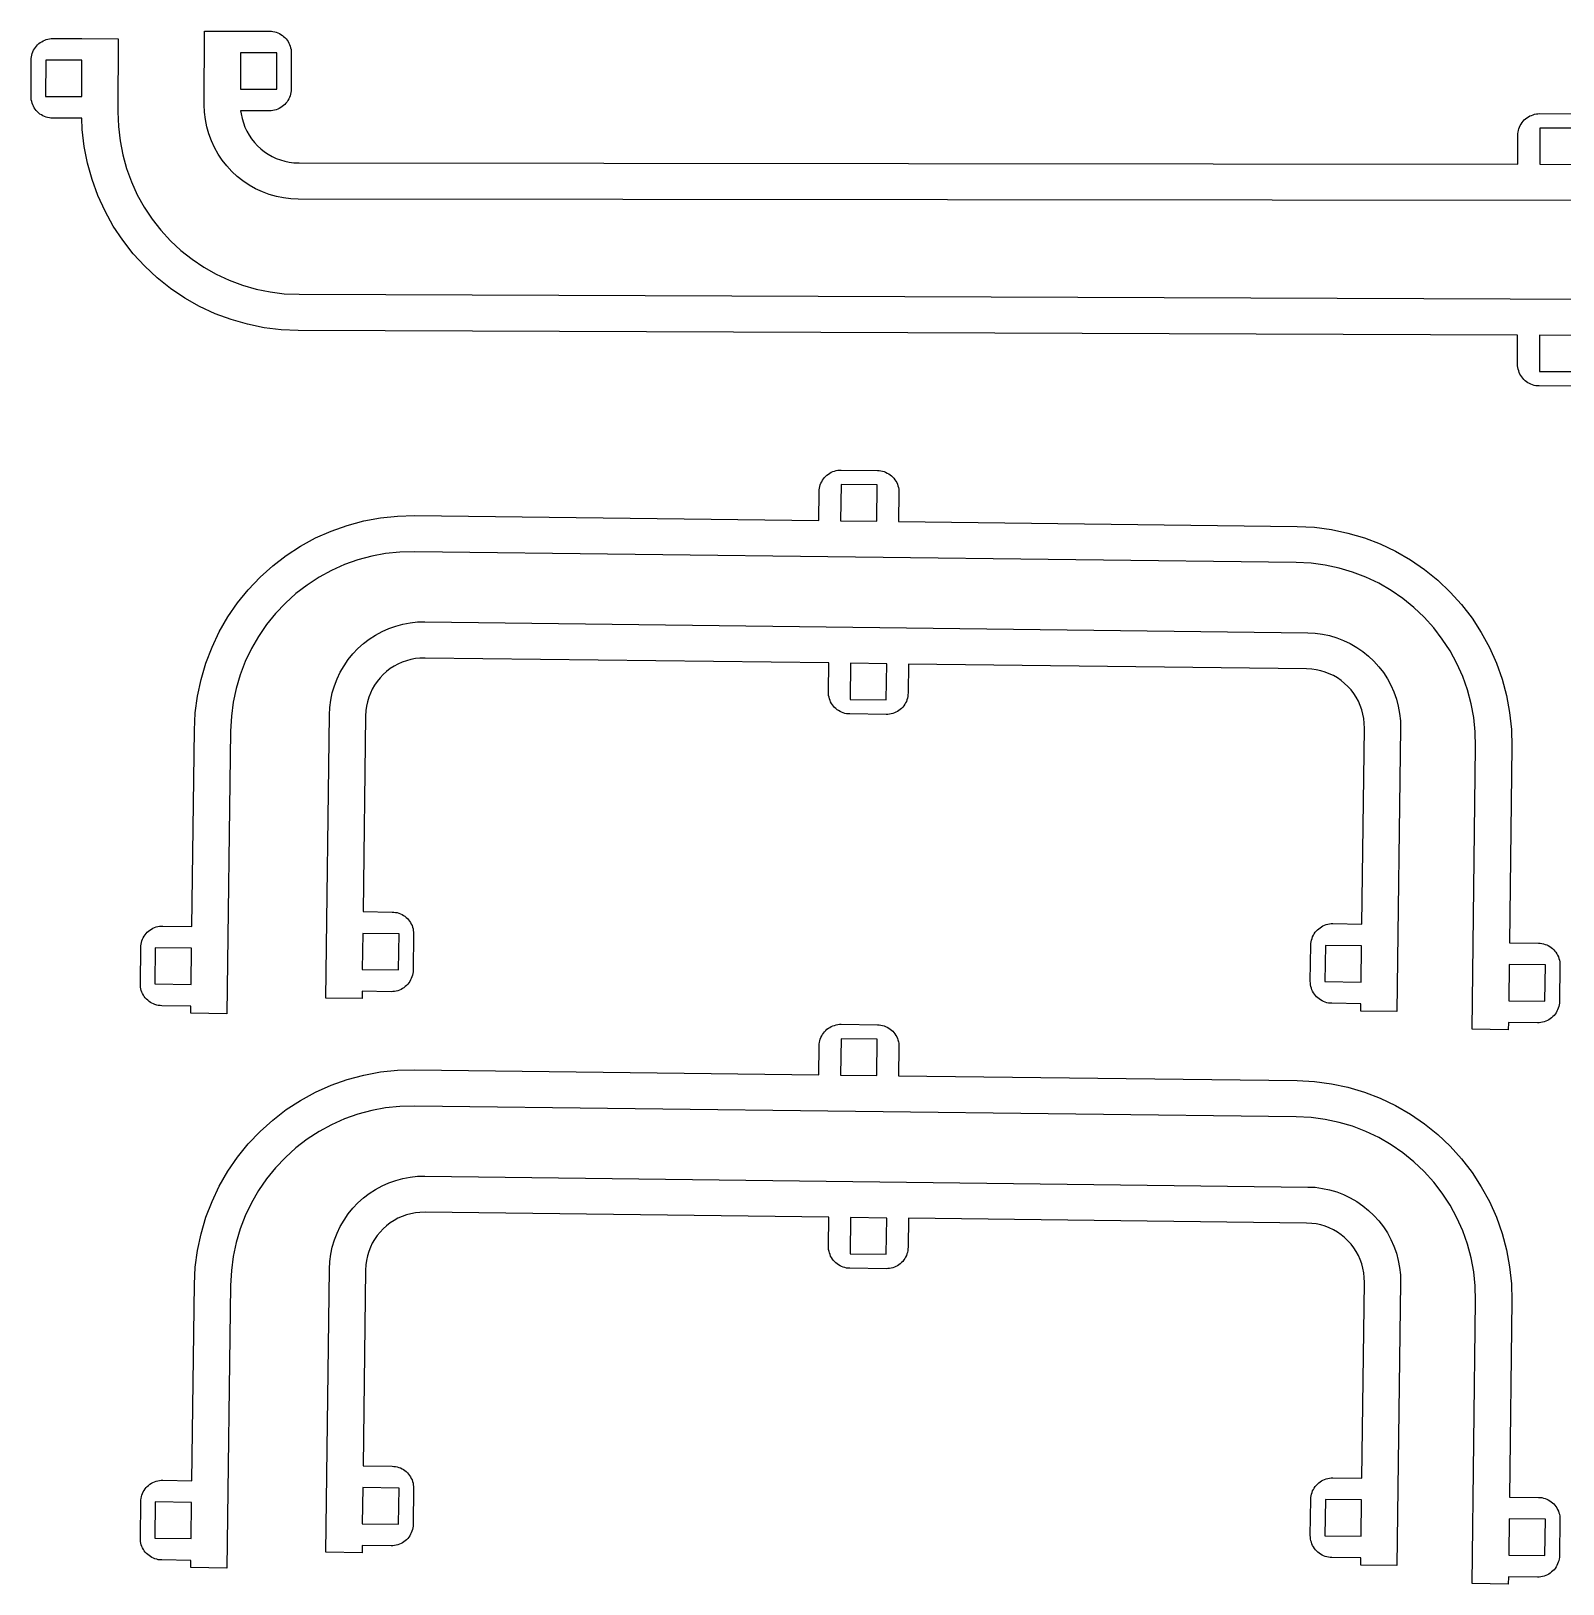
# Model space of a CAD drawing. Header units: millimetres. Extents: x -47 to 163, y -90 to 194.
# Drawn here: x -45 to 60.7, y -23.3 to 83.9 of the extents above; entities that cross this region are included whole.
import ezdxf

# ---------------------------------------------------------------- set-up
doc = ezdxf.new("R2010")
doc.units = ezdxf.units.MM
doc.header["$MEASUREMENT"] = 0
doc.layers.add('Layer 1', color=7, linetype='CONTINUOUS')

msp = doc.modelspace()

# ---------------------------------------------------------------- linework, layer by layer
at = {"layer": 'Layer 1', "color": 1}
for p, q in [((-33.05, 78.82), (-33.04, 83.91)), ((-33.04, 83.91), (-30.54, 83.9)), ((-30.54, 83.9), (-28.54, 83.9)), ((-28.54, 83.9), (-28.42, 83.9)), ((-28.42, 83.9), (-28.31, 83.88)), ((-28.31, 83.88), (-28.19, 83.86)), ((-28.19, 83.86), (-28.08, 83.83)), ((-28.08, 83.83), (-27.97, 83.79)), ((-27.97, 83.79), (-27.86, 83.74)), ((-27.86, 83.74), (-27.76, 83.68)), ((-27.76, 83.68), (-27.66, 83.61)), ((-27.66, 83.61), (-27.57, 83.54)), ((-44.88, 82.47), (-44.83, 82.58)), ((-44.83, 82.58), (-44.77, 82.68)), ((-44.77, 82.68), (-44.7, 82.78)), ((-44.7, 82.78), (-44.63, 82.87)), ((-44.63, 82.87), (-44.55, 82.96)), ((-44.55, 82.96), (-44.46, 83.04)), ((-44.46, 83.04), (-44.37, 83.11)), ((-44.37, 83.11), (-44.27, 83.17)), ((-44.27, 83.17), (-44.17, 83.23)), ((-44.17, 83.23), (-44.06, 83.28)), ((-44.06, 83.28), (-43.95, 83.32)), ((-43.95, 83.32), (-43.84, 83.35)), ((-43.84, 83.35), (-43.72, 83.38)), ((-43.72, 83.38), (-43.61, 83.39)), ((-43.61, 83.39), (-43.49, 83.39)), ((-43.49, 83.39), (-41.49, 83.39)), ((-41.49, 83.39), (-38.99, 83.38)), ((-38.99, 83.38), (-39.01, 78.34)), ((-27.57, 83.54), (-27.48, 83.46)), ((-27.48, 83.46), (-27.4, 83.37)), ((-27.4, 83.37), (-27.33, 83.28)), ((-27.33, 83.28), (-27.26, 83.18)), ((-27.26, 83.18), (-27.21, 83.08)), ((-27.21, 83.08), (-27.16, 82.97)), ((-27.16, 82.97), (-27.12, 82.86)), ((-27.12, 82.86), (-27.09, 82.75)), ((-27.09, 82.75), (-27.06, 82.63)), ((-27.06, 82.63), (-27.05, 82.52)), ((-45, 79.4), (-44.99, 81.9)), ((-44.99, 82.02), (-44.97, 82.13)), ((-44.99, 81.9), (-44.99, 82.02)), ((-44.97, 82.13), (-44.95, 82.25)), ((-44.95, 82.25), (-44.92, 82.36)), ((-44.92, 82.36), (-44.88, 82.47)), ((-43.99, 81.89), (-44, 79.39)), ((-41.49, 81.89), (-43.99, 81.89)), ((-41.5, 79.39), (-41.49, 81.89)), ((-30.54, 82.4), (-30.55, 79.9)), ((-28.04, 82.4), (-30.54, 82.4)), ((-28.05, 79.9), (-28.04, 82.4)), ((-27.05, 82.52), (-27.04, 82.4)), ((-27.04, 82.4), (-27.05, 79.9)), ((-45, 79.28), (-45, 79.4)), ((-44, 79.39), (-41.5, 79.39)), ((-30.55, 79.9), (-28.05, 79.9)), ((-27.16, 79.33), (-27.21, 79.22)), ((-27.12, 79.44), (-27.16, 79.33)), ((-27.09, 79.55), (-27.12, 79.44)), ((-27.07, 79.66), (-27.09, 79.55)), ((-27.05, 79.78), (-27.07, 79.66)), ((-27.05, 79.9), (-27.05, 79.78)), ((-44.99, 79.16), (-45, 79.28)), ((-44.96, 79.05), (-44.99, 79.16)), ((-44.93, 78.93), (-44.96, 79.05)), ((-44.89, 78.82), (-44.93, 78.93)), ((-44.84, 78.72), (-44.89, 78.82)), ((-44.79, 78.61), (-44.84, 78.72)), ((-44.72, 78.52), (-44.79, 78.61)), ((-44.65, 78.42), (-44.72, 78.52)), ((-44.57, 78.34), (-44.65, 78.42)), ((-44.48, 78.26), (-44.57, 78.34)), ((-44.39, 78.18), (-44.48, 78.26)), ((-39.01, 78.34), (-38.97, 77.31)), ((-33.03, 78.31), (-33.05, 78.82)), ((-32.97, 77.8), (-33.03, 78.31)), ((-28.55, 78.4), (-30.55, 78.4)), ((-30.55, 78.4), (-30.5, 78.19)), ((-28.43, 78.41), (-28.55, 78.4)), ((-28.31, 78.42), (-28.43, 78.41)), ((-28.2, 78.44), (-28.31, 78.42)), ((-28.09, 78.47), (-28.2, 78.44)), ((-27.98, 78.51), (-28.09, 78.47)), ((-27.87, 78.56), (-27.98, 78.51)), ((-27.77, 78.62), (-27.87, 78.56)), ((-27.67, 78.69), (-27.77, 78.62)), ((-27.57, 78.76), (-27.67, 78.69)), ((-27.49, 78.84), (-27.57, 78.76)), ((-27.41, 78.93), (-27.49, 78.84)), ((-27.33, 79.02), (-27.41, 78.93)), ((-27.27, 79.12), (-27.33, 79.02)), ((-27.21, 79.22), (-27.27, 79.12)), ((-44.29, 78.12), (-44.39, 78.18)), ((-44.19, 78.06), (-44.29, 78.12)), ((-44.08, 78.01), (-44.19, 78.06)), ((-43.97, 77.97), (-44.08, 78.01)), ((-43.86, 77.94), (-43.97, 77.97)), ((-43.74, 77.91), (-43.86, 77.94)), ((-43.63, 77.9), (-43.74, 77.91)), ((-43.51, 77.89), (-43.63, 77.9)), ((-41.51, 77.89), (-43.51, 77.89)), ((-41.47, 77.12), (-41.51, 77.89)), ((-38.97, 77.31), (-38.86, 76.33)), ((-32.87, 77.3), (-32.97, 77.8)), ((-32.73, 76.81), (-32.87, 77.3)), ((-30.5, 78.19), (-30.44, 77.88)), ((-30.44, 77.88), (-30.35, 77.58)), ((-30.35, 77.58), (-30.25, 77.28)), ((-30.25, 77.28), (-30.11, 77)), ((57.66, 77.06), (57.69, 77.17)), ((57.69, 77.17), (57.73, 77.28)), ((57.73, 77.28), (57.78, 77.39)), ((57.78, 77.39), (57.84, 77.49)), ((57.84, 77.49), (57.91, 77.59)), ((57.91, 77.59), (57.98, 77.68)), ((57.98, 77.68), (58.06, 77.77)), ((58.06, 77.77), (58.15, 77.85)), ((58.15, 77.85), (58.24, 77.92)), ((58.24, 77.92), (58.34, 77.99)), ((58.34, 77.99), (58.44, 78.05)), ((58.44, 78.05), (58.55, 78.09)), ((58.55, 78.09), (58.66, 78.13)), ((58.66, 78.13), (58.77, 78.17)), ((58.77, 78.17), (58.89, 78.19)), ((58.89, 78.19), (59, 78.2)), ((59, 78.2), (59.12, 78.21)), ((59.12, 78.21), (61.62, 78.2)), ((61.62, 77.2), (59.12, 77.21)), ((59.12, 77.21), (59.12, 74.71)), ((-41.33, 75.95), (-41.47, 77.12)), ((-38.86, 76.33), (-38.67, 75.37)), ((-32.56, 76.33), (-32.73, 76.81)), ((-32.34, 75.87), (-32.56, 76.33)), ((-30.11, 77), (-29.96, 76.73)), ((-29.96, 76.73), (-29.79, 76.46)), ((-29.79, 76.46), (-29.59, 76.22)), ((-29.59, 76.22), (-29.38, 75.99)), ((57.62, 76.83), (57.64, 76.94)), ((57.62, 76.71), (57.62, 76.83)), ((57.62, 74.71), (57.62, 76.71)), ((57.64, 76.94), (57.66, 77.06)), ((-41.11, 74.79), (-41.33, 75.95)), ((-38.67, 75.37), (-38.41, 74.42)), ((-32.09, 75.42), (-32.34, 75.87)), ((-31.81, 75), (-32.09, 75.42)), ((-29.38, 75.99), (-29.15, 75.77)), ((-29.15, 75.77), (-28.9, 75.58)), ((-28.9, 75.58), (-28.64, 75.4)), ((-28.64, 75.4), (-28.37, 75.25)), ((-28.37, 75.25), (-28.08, 75.12)), ((-28.08, 75.12), (-27.79, 75.01)), ((-40.79, 73.66), (-41.11, 74.79)), ((-38.41, 74.42), (-38.07, 73.5)), ((-31.5, 74.6), (-31.81, 75)), ((-31.15, 74.22), (-31.5, 74.6)), ((-30.78, 73.87), (-31.15, 74.22)), ((-27.79, 75.01), (-27.49, 74.92)), ((-27.49, 74.92), (-27.18, 74.86)), ((-27.18, 74.86), (-26.87, 74.82)), ((-26.87, 74.82), (-26.5, 74.81)), ((-26.5, 74.81), (57.62, 74.71)), ((59.12, 74.71), (61.62, 74.7)), ((-40.39, 72.55), (-40.79, 73.66)), ((-38.07, 73.5), (-37.67, 72.61)), ((-30.38, 73.56), (-30.78, 73.87)), ((-29.95, 73.27), (-30.38, 73.56)), ((-29.51, 73.02), (-29.95, 73.27)), ((-29.04, 72.81), (-29.51, 73.02)), ((-39.9, 71.48), (-40.39, 72.55)), ((-37.67, 72.61), (-37.19, 71.75)), ((-28.56, 72.63), (-29.04, 72.81)), ((-28.07, 72.49), (-28.56, 72.63)), ((-27.57, 72.39), (-28.07, 72.49)), ((-27.07, 72.33), (-27.57, 72.39)), ((-26.56, 72.31), (-27.07, 72.33)), ((63.66, 72.2), (-26.56, 72.31)), ((-39.33, 70.45), (-39.9, 71.48)), ((-37.19, 71.75), (-36.65, 70.93)), ((-36.65, 70.93), (-36.04, 70.16)), ((-38.68, 69.47), (-39.33, 70.45)), ((-36.04, 70.16), (-35.38, 69.43)), ((-37.95, 68.54), (-38.68, 69.47)), ((-35.38, 69.43), (-34.66, 68.77)), ((-34.66, 68.77), (-33.89, 68.16)), ((-37.15, 67.67), (-37.95, 68.54)), ((-36.29, 66.87), (-37.15, 67.67)), ((-33.89, 68.16), (-33.08, 67.61)), ((-33.08, 67.61), (-32.23, 67.12)), ((-35.37, 66.14), (-36.29, 66.87)), ((-32.23, 67.12), (-31.34, 66.71)), ((-31.34, 66.71), (-30.42, 66.37)), ((-34.39, 65.48), (-35.37, 66.14)), ((-33.37, 64.9), (-34.39, 65.48)), ((-30.42, 66.37), (-29.47, 66.1)), ((-29.47, 66.1), (-28.51, 65.9)), ((-28.51, 65.9), (-27.54, 65.78)), ((-27.54, 65.78), (-26.51, 65.74)), ((-26.51, 65.74), (63.66, 65.4)), ((-32.3, 64.4), (-33.37, 64.9)), ((-31.2, 63.99), (-32.3, 64.4)), ((-30.07, 63.67), (-31.2, 63.99)), ((-28.91, 63.43), (-30.07, 63.67)), ((-27.74, 63.29), (-28.91, 63.43)), ((-26.57, 63.24), (-27.74, 63.29)), ((57.6, 62.92), (-26.57, 63.24)), ((57.6, 60.92), (57.6, 62.92)), ((59.1, 62.91), (59.1, 60.41)), ((61.6, 62.9), (59.1, 62.91)), ((57.6, 60.8), (57.6, 60.92)), ((57.61, 60.68), (57.6, 60.8)), ((57.64, 60.57), (57.61, 60.68)), ((57.67, 60.45), (57.64, 60.57)), ((57.71, 60.34), (57.67, 60.45)), ((57.76, 60.23), (57.71, 60.34)), ((57.82, 60.13), (57.76, 60.23)), ((57.88, 60.03), (57.82, 60.13)), ((57.95, 59.94), (57.88, 60.03)), ((59.1, 60.41), (61.6, 60.4)), ((58.03, 59.85), (57.95, 59.94)), ((58.12, 59.77), (58.03, 59.85)), ((58.21, 59.7), (58.12, 59.77)), ((58.31, 59.63), (58.21, 59.7)), ((58.41, 59.58), (58.31, 59.63)), ((58.52, 59.53), (58.41, 59.58)), ((58.63, 59.48), (58.52, 59.53)), ((58.74, 59.45), (58.63, 59.48)), ((58.86, 59.43), (58.74, 59.45)), ((58.97, 59.41), (58.86, 59.43)), ((59.09, 59.41), (58.97, 59.41)), ((61.59, 59.4), (59.09, 59.41)), ((10.68, 53.59), (10.79, 53.6)), ((10.79, 53.6), (10.91, 53.61)), ((10.91, 53.61), (13.41, 53.58)), ((9.44, 52.47), (9.47, 52.59)), ((9.47, 52.59), (9.51, 52.7)), ((9.51, 52.7), (9.57, 52.8)), ((9.57, 52.8), (9.62, 52.91)), ((9.62, 52.91), (9.69, 53)), ((9.69, 53), (9.76, 53.09)), ((9.76, 53.09), (9.85, 53.18)), ((9.85, 53.18), (9.93, 53.26)), ((9.93, 53.26), (10.03, 53.33)), ((10.03, 53.33), (10.13, 53.39)), ((10.13, 53.39), (10.23, 53.45)), ((10.23, 53.45), (10.34, 53.5)), ((10.34, 53.5), (10.45, 53.54)), ((10.45, 53.54), (10.56, 53.57)), ((10.56, 53.57), (10.68, 53.59)), ((10.9, 52.61), (10.87, 50.11)), ((13.4, 52.58), (10.9, 52.61)), ((13.37, 50.08), (13.4, 52.58)), ((13.41, 53.58), (13.53, 53.57)), ((13.53, 53.57), (13.65, 53.55)), ((13.65, 53.55), (13.76, 53.53)), ((13.76, 53.53), (13.87, 53.5)), ((13.87, 53.5), (13.98, 53.45)), ((13.98, 53.45), (14.09, 53.4)), ((14.09, 53.4), (14.19, 53.35)), ((14.19, 53.35), (14.29, 53.28)), ((14.29, 53.28), (14.38, 53.2)), ((14.38, 53.2), (14.47, 53.12)), ((14.47, 53.12), (14.55, 53.04)), ((14.55, 53.04), (14.62, 52.94)), ((14.62, 52.94), (14.68, 52.84)), ((14.68, 52.84), (14.74, 52.74)), ((14.74, 52.74), (14.79, 52.63)), ((14.79, 52.63), (14.83, 52.52)), ((14.83, 52.52), (14.86, 52.41)), ((9.37, 50.12), (9.39, 52.12)), ((9.39, 52.12), (9.4, 52.24)), ((9.4, 52.24), (9.42, 52.36)), ((9.42, 52.36), (9.44, 52.47)), ((14.86, 52.41), (14.88, 52.29)), ((14.89, 52.06), (14.87, 50.06)), ((14.88, 52.29), (14.89, 52.18)), ((14.89, 52.18), (14.89, 52.06)), ((-20.89, 50.31), (-19.71, 50.43)), ((-19.71, 50.43), (-18.54, 50.46)), ((-18.54, 50.46), (9.37, 50.12)), ((-25.37, 48.92), (-24.29, 49.4)), ((-24.29, 49.4), (-23.18, 49.79)), ((-23.18, 49.79), (-22.04, 50.1)), ((-22.04, 50.1), (-20.89, 50.31)), ((10.87, 50.11), (13.37, 50.08)), ((14.87, 50.06), (42.39, 49.72)), ((42.39, 49.72), (43.57, 49.66)), ((43.57, 49.66), (44.74, 49.51)), ((44.74, 49.51), (45.89, 49.26)), ((-27.39, 47.71), (-26.4, 48.36)), ((-26.4, 48.36), (-25.37, 48.92)), ((45.89, 49.26), (47.02, 48.93)), ((47.02, 48.93), (48.12, 48.51)), ((48.12, 48.51), (49.18, 48)), ((-28.32, 47), (-27.39, 47.71)), ((-22.44, 47.4), (-23.36, 47.08)), ((-21.49, 47.66), (-22.44, 47.4)), ((-20.53, 47.84), (-21.49, 47.66)), ((-19.55, 47.94), (-20.53, 47.84)), ((-18.52, 47.97), (-19.55, 47.94)), ((42.31, 47.22), (-18.52, 47.97)), ((43.34, 47.17), (42.31, 47.22)), ((44.31, 47.04), (43.34, 47.17)), ((49.18, 48), (50.2, 47.41)), ((50.2, 47.41), (51.17, 46.74)), ((-30.01, 45.35), (-29.2, 46.21)), ((-29.2, 46.21), (-28.32, 47)), ((-25.12, 46.21), (-25.95, 45.67)), ((-24.26, 46.68), (-25.12, 46.21)), ((-23.36, 47.08), (-24.26, 46.68)), ((45.27, 46.84), (44.31, 47.04)), ((46.21, 46.56), (45.27, 46.84)), ((47.13, 46.21), (46.21, 46.56)), ((48.02, 45.79), (47.13, 46.21)), ((51.17, 46.74), (52.09, 46)), ((-30.75, 44.44), (-30.01, 45.35)), ((-26.72, 45.08), (-27.45, 44.42)), ((-25.95, 45.67), (-26.72, 45.08)), ((48.87, 45.3), (48.02, 45.79)), ((49.68, 44.74), (48.87, 45.3)), ((52.09, 46), (52.94, 45.19)), ((52.94, 45.19), (53.73, 44.32)), ((-31.42, 43.47), (-30.75, 44.44)), ((-27.45, 44.42), (-28.13, 43.71)), ((50.44, 44.12), (49.68, 44.74)), ((51.15, 43.45), (50.44, 44.12)), ((53.73, 44.32), (54.45, 43.38)), ((-32.01, 42.45), (-31.42, 43.47)), ((-28.75, 42.94), (-29.3, 42.13)), ((-28.13, 43.71), (-28.75, 42.94)), ((-19.83, 42.84), (-19.34, 42.97)), ((-19.34, 42.97), (-18.84, 43.06)), ((-18.84, 43.06), (-18.33, 43.12)), ((-18.33, 43.12), (-17.82, 43.13)), ((-17.82, 43.13), (43.11, 42.38)), ((51.81, 42.72), (51.15, 43.45)), ((54.45, 43.38), (55.09, 42.39)), ((-32.51, 41.38), (-32.01, 42.45)), ((-29.3, 42.13), (-29.79, 41.28)), ((-22.06, 41.63), (-21.66, 41.94)), ((-21.66, 41.94), (-21.23, 42.22)), ((-21.23, 42.22), (-20.78, 42.46)), ((-20.78, 42.46), (-20.32, 42.67)), ((-20.32, 42.67), (-19.83, 42.84)), ((43.11, 42.38), (43.62, 42.35)), ((43.62, 42.35), (44.12, 42.28)), ((44.12, 42.28), (44.62, 42.18)), ((44.62, 42.18), (45.11, 42.03)), ((45.11, 42.03), (45.59, 41.85)), ((45.59, 41.85), (46.05, 41.63)), ((52.4, 41.94), (51.81, 42.72)), ((52.94, 41.12), (52.4, 41.94)), ((55.09, 42.39), (55.65, 41.36)), ((-32.93, 40.28), (-32.51, 41.38)), ((-29.79, 41.28), (-30.22, 40.4)), ((-23.12, 40.52), (-22.79, 40.92)), ((-22.79, 40.92), (-22.44, 41.29)), ((-22.44, 41.29), (-22.06, 41.63)), ((46.05, 41.63), (46.49, 41.37)), ((46.49, 41.37), (46.91, 41.08)), ((46.91, 41.08), (47.31, 40.76)), ((47.31, 40.76), (47.68, 40.41)), ((53.41, 40.25), (52.94, 41.12)), ((55.65, 41.36), (56.13, 40.28)), ((-33.27, 39.16), (-32.93, 40.28)), ((-30.22, 40.4), (-30.57, 39.48)), ((-23.66, 39.66), (-23.4, 40.1)), ((-23.4, 40.1), (-23.12, 40.52)), ((-20.46, 39.71), (-20.7, 39.5)), ((-20.22, 39.9), (-20.46, 39.71)), ((-19.95, 40.07), (-20.22, 39.9)), ((-19.68, 40.22), (-19.95, 40.07)), ((-19.39, 40.35), (-19.68, 40.22)), ((-19.09, 40.45), (-19.39, 40.35)), ((-18.79, 40.53), (-19.09, 40.45)), ((-18.48, 40.59), (-18.79, 40.53)), ((-18.17, 40.62), (-18.48, 40.59)), ((-17.8, 40.63), (-18.17, 40.62)), ((10.05, 40.29), (-17.8, 40.63)), ((10.03, 38.29), (10.05, 40.29)), ((11.55, 40.27), (11.52, 37.77)), ((14.05, 40.24), (11.55, 40.27)), ((14.02, 37.74), (14.05, 40.24)), ((15.55, 40.22), (15.53, 38.22)), ((43.03, 39.88), (15.55, 40.22)), ((43.39, 39.86), (43.03, 39.88)), ((43.7, 39.82), (43.39, 39.86)), ((44.01, 39.75), (43.7, 39.82)), ((44.31, 39.66), (44.01, 39.75)), ((44.6, 39.55), (44.31, 39.66)), ((47.68, 40.41), (48.02, 40.03)), ((48.02, 40.03), (48.33, 39.63)), ((53.81, 39.36), (53.41, 40.25)), ((56.13, 40.28), (56.52, 39.17)), ((-33.51, 38), (-33.27, 39.16)), ((-30.57, 39.48), (-30.85, 38.54)), ((-24.21, 38.23), (-24.06, 38.72)), ((-24.06, 38.72), (-23.88, 39.2)), ((-23.88, 39.2), (-23.66, 39.66)), ((-21.29, 38.76), (-21.45, 38.49)), ((-21.11, 39.02), (-21.29, 38.76)), ((-20.91, 39.27), (-21.11, 39.02)), ((-20.7, 39.5), (-20.91, 39.27)), ((44.88, 39.42), (44.6, 39.55)), ((45.16, 39.26), (44.88, 39.42)), ((45.41, 39.08), (45.16, 39.26)), ((45.66, 38.88), (45.41, 39.08)), ((45.89, 38.67), (45.66, 38.88)), ((46.1, 38.43), (45.89, 38.67)), ((48.33, 39.63), (48.61, 39.2)), ((48.61, 39.2), (48.85, 38.75)), ((48.85, 38.75), (49.06, 38.29)), ((54.14, 38.43), (53.81, 39.36)), ((56.52, 39.17), (56.83, 38.04)), ((-33.67, 36.84), (-33.51, 38)), ((-31.05, 37.58), (-31.18, 36.61)), ((-30.85, 38.54), (-31.05, 37.58)), ((-24.38, 37.22), (-24.31, 37.73)), ((-24.31, 37.73), (-24.21, 38.23)), ((-21.78, 37.61), (-21.85, 37.31)), ((-21.69, 37.92), (-21.78, 37.61)), ((-21.58, 38.21), (-21.69, 37.92)), ((-21.45, 38.49), (-21.58, 38.21)), ((10.03, 38.17), (10.03, 38.29)), ((10.04, 38.05), (10.03, 38.17)), ((10.07, 37.93), (10.04, 38.05)), ((10.1, 37.82), (10.07, 37.93)), ((10.14, 37.71), (10.1, 37.82)), ((10.18, 37.6), (10.14, 37.71)), ((10.24, 37.5), (10.18, 37.6)), ((11.52, 37.77), (14.02, 37.74)), ((15.36, 37.54), (15.3, 37.44)), ((15.41, 37.64), (15.36, 37.54)), ((15.45, 37.75), (15.41, 37.64)), ((15.48, 37.87), (15.45, 37.75)), ((15.51, 37.98), (15.48, 37.87)), ((15.52, 38.1), (15.51, 37.98)), ((15.53, 38.22), (15.52, 38.1)), ((46.29, 38.19), (46.1, 38.43)), ((46.46, 37.92), (46.29, 38.19)), ((46.61, 37.65), (46.46, 37.92)), ((46.74, 37.36), (46.61, 37.65)), ((49.06, 38.29), (49.23, 37.8)), ((49.23, 37.8), (49.36, 37.31)), ((54.39, 37.48), (54.14, 38.43)), ((56.83, 38.04), (57.04, 36.88)), ((-33.73, 35.66), (-33.67, 36.84)), ((-31.18, 36.61), (-31.23, 35.58)), ((-24.66, 17.16), (-24.41, 36.72)), ((-24.41, 36.72), (-24.38, 37.22)), ((-21.91, 36.63), (-22.08, 23.13)), ((-21.89, 37), (-21.91, 36.63)), ((-21.85, 37.31), (-21.89, 37)), ((10.3, 37.4), (10.24, 37.5)), ((10.38, 37.31), (10.3, 37.4)), ((10.45, 37.22), (10.38, 37.31)), ((10.54, 37.14), (10.45, 37.22)), ((10.63, 37.06), (10.54, 37.14)), ((10.73, 37), (10.63, 37.06)), ((10.83, 36.94), (10.73, 37)), ((10.94, 36.89), (10.83, 36.94)), ((11.05, 36.85), (10.94, 36.89)), ((11.16, 36.81), (11.05, 36.85)), ((11.28, 36.79), (11.16, 36.81)), ((11.39, 36.77), (11.28, 36.79)), ((11.51, 36.77), (11.39, 36.77)), ((14.01, 36.74), (11.51, 36.77)), ((14.13, 36.74), (14.01, 36.74)), ((14.24, 36.75), (14.13, 36.74)), ((14.36, 36.77), (14.24, 36.75)), ((14.47, 36.8), (14.36, 36.77)), ((14.58, 36.84), (14.47, 36.8)), ((14.69, 36.89), (14.58, 36.84)), ((14.8, 36.95), (14.69, 36.89)), ((14.89, 37.01), (14.8, 36.95)), ((14.99, 37.08), (14.89, 37.01)), ((15.08, 37.16), (14.99, 37.08)), ((15.16, 37.25), (15.08, 37.16)), ((15.23, 37.34), (15.16, 37.25)), ((15.3, 37.44), (15.23, 37.34)), ((46.84, 37.06), (46.74, 37.36)), ((46.92, 36.76), (46.84, 37.06)), ((46.98, 36.45), (46.92, 36.76)), ((47.01, 36.14), (46.98, 36.45)), ((49.36, 37.31), (49.45, 36.81)), ((49.45, 36.81), (49.51, 36.3)), ((54.57, 36.52), (54.39, 37.48)), ((54.67, 35.54), (54.57, 36.52)), ((57.04, 36.88), (57.17, 35.71)), ((-33.91, 22.11), (-33.73, 35.66)), ((-31.23, 35.58), (-31.48, 16.08)), ((46.85, 22.27), (47.02, 35.78)), ((47.02, 35.78), (47.01, 36.14)), ((49.52, 35.79), (49.27, 16.24)), ((49.51, 36.3), (49.52, 35.79)), ((54.7, 34.51), (54.67, 35.54)), ((57.17, 35.71), (57.2, 34.53)), ((54.45, 15.01), (54.7, 34.51)), ((57.2, 34.53), (57.03, 20.98)), ((-22.08, 23.13), (-20.08, 23.1)), ((-20.08, 23.1), (-19.97, 23.1)), ((-19.97, 23.1), (-19.85, 23.08)), ((-19.85, 23.08), (-19.73, 23.06)), ((-19.73, 23.06), (-19.62, 23.02)), ((-19.62, 23.02), (-19.51, 22.98)), ((-19.51, 22.98), (-19.4, 22.93)), ((-19.4, 22.93), (-19.3, 22.87)), ((-19.3, 22.87), (-19.21, 22.81)), ((-19.21, 22.81), (-19.11, 22.73)), ((-19.11, 22.73), (-19.03, 22.65)), ((-19.03, 22.65), (-18.95, 22.56)), ((-18.95, 22.56), (-18.88, 22.47)), ((-37.2, 21.43), (-37.13, 21.53)), ((-37.13, 21.53), (-37.06, 21.62)), ((-37.06, 21.62), (-36.98, 21.71)), ((-36.98, 21.71), (-36.89, 21.79)), ((-36.89, 21.79), (-36.8, 21.86)), ((-36.8, 21.86), (-36.7, 21.92)), ((-36.7, 21.92), (-36.6, 21.98)), ((-36.6, 21.98), (-36.49, 22.03)), ((-36.49, 22.03), (-36.38, 22.07)), ((-36.38, 22.07), (-36.26, 22.1)), ((-36.26, 22.1), (-36.15, 22.12)), ((-36.15, 22.12), (-36.03, 22.13)), ((-36.03, 22.13), (-35.91, 22.13)), ((-35.91, 22.13), (-33.91, 22.11)), ((-22.1, 21.63), (-22.14, 19.13)), ((-19.6, 21.6), (-22.1, 21.63)), ((-19.64, 19.1), (-19.6, 21.6)), ((-18.88, 22.47), (-18.81, 22.37)), ((-18.81, 22.37), (-18.76, 22.27)), ((-18.76, 22.27), (-18.71, 22.16)), ((-18.71, 22.16), (-18.67, 22.05)), ((-18.67, 22.05), (-18.64, 21.94)), ((-18.64, 21.94), (-18.62, 21.82)), ((-18.6, 21.58), (-18.64, 19.09)), ((-18.62, 21.82), (-18.61, 21.7)), ((-18.61, 21.7), (-18.6, 21.58)), ((43.45, 21.39), (43.5, 21.5)), ((43.5, 21.5), (43.56, 21.6)), ((43.56, 21.6), (43.62, 21.7)), ((43.62, 21.7), (43.7, 21.79)), ((43.7, 21.79), (43.78, 21.87)), ((43.78, 21.87), (43.87, 21.95)), ((43.87, 21.95), (43.96, 22.02)), ((43.96, 22.02), (44.06, 22.09)), ((44.06, 22.09), (44.16, 22.14)), ((44.16, 22.14), (44.27, 22.19)), ((44.27, 22.19), (44.38, 22.23)), ((44.38, 22.23), (44.49, 22.26)), ((44.49, 22.26), (44.61, 22.28)), ((44.61, 22.28), (44.73, 22.3)), ((44.73, 22.3), (44.85, 22.3)), ((44.85, 22.3), (46.85, 22.27)), ((-37.46, 18.15), (-37.43, 20.65)), ((-37.43, 20.77), (-37.41, 20.89)), ((-37.43, 20.65), (-37.43, 20.77)), ((-37.41, 20.89), (-37.39, 21)), ((-37.39, 21), (-37.35, 21.12)), ((-37.35, 21.12), (-37.31, 21.23)), ((-37.31, 21.23), (-37.26, 21.33)), ((-37.26, 21.33), (-37.2, 21.43)), ((-36.43, 20.64), (-36.46, 18.14)), ((-33.93, 20.61), (-36.43, 20.64)), ((-33.96, 18.11), (-33.93, 20.61)), ((43.29, 18.32), (43.33, 20.82)), ((43.33, 20.94), (43.35, 21.05)), ((43.33, 20.82), (43.33, 20.94)), ((43.35, 21.05), (43.37, 21.17)), ((43.37, 21.17), (43.41, 21.28)), ((43.41, 21.28), (43.45, 21.39)), ((44.33, 20.8), (44.29, 18.3)), ((46.83, 20.77), (44.33, 20.8)), ((46.79, 18.27), (46.83, 20.77)), ((57.03, 20.98), (59.03, 20.95)), ((59.03, 20.95), (59.15, 20.95)), ((59.15, 20.95), (59.27, 20.93)), ((59.27, 20.93), (59.38, 20.91)), ((59.38, 20.91), (59.5, 20.87)), ((59.5, 20.87), (59.61, 20.83)), ((59.61, 20.83), (59.71, 20.78)), ((59.71, 20.78), (59.81, 20.72)), ((59.81, 20.72), (59.91, 20.65)), ((59.91, 20.65), (60, 20.58)), ((60, 20.58), (60.09, 20.5)), ((60.09, 20.5), (60.17, 20.41)), ((60.17, 20.41), (60.24, 20.32)), ((57.01, 19.48), (56.98, 16.98)), ((59.51, 19.45), (57.01, 19.48)), ((59.48, 16.95), (59.51, 19.45)), ((60.24, 20.32), (60.3, 20.22)), ((60.3, 20.22), (60.36, 20.12)), ((60.36, 20.12), (60.41, 20.01)), ((60.41, 20.01), (60.45, 19.9)), ((60.45, 19.9), (60.48, 19.78)), ((60.48, 19.78), (60.5, 19.67)), ((60.51, 19.43), (60.48, 16.93)), ((60.5, 19.67), (60.51, 19.55)), ((60.51, 19.55), (60.51, 19.43)), ((-22.14, 19.13), (-19.64, 19.1)), ((-18.87, 18.3), (-18.93, 18.21)), ((-18.81, 18.41), (-18.87, 18.3)), ((-18.76, 18.51), (-18.81, 18.41)), ((-18.72, 18.62), (-18.76, 18.51)), ((-18.68, 18.74), (-18.72, 18.62)), ((-18.66, 18.85), (-18.68, 18.74)), ((-18.64, 18.97), (-18.66, 18.85)), ((-18.64, 19.09), (-18.64, 18.97)), ((43.3, 18.2), (43.29, 18.32)), ((44.29, 18.3), (46.79, 18.27)), ((-37.46, 18.04), (-37.46, 18.15)), ((-37.45, 17.92), (-37.46, 18.04)), ((-37.43, 17.8), (-37.45, 17.92)), ((-37.4, 17.69), (-37.43, 17.8)), ((-37.36, 17.58), (-37.4, 17.69)), ((-37.31, 17.47), (-37.36, 17.58)), ((-37.25, 17.37), (-37.31, 17.47)), ((-37.19, 17.27), (-37.25, 17.37)), ((-37.12, 17.17), (-37.19, 17.27)), ((-37.04, 17.09), (-37.12, 17.17)), ((-36.46, 18.14), (-33.96, 18.11)), ((-22.16, 17.13), (-24.66, 17.16)), ((-20.16, 17.6), (-22.16, 17.63)), ((-22.16, 17.63), (-22.16, 17.13)), ((-20.04, 17.61), (-20.16, 17.6)), ((-19.92, 17.62), (-20.04, 17.61)), ((-19.8, 17.64), (-19.92, 17.62)), ((-19.69, 17.67), (-19.8, 17.64)), ((-19.58, 17.71), (-19.69, 17.67)), ((-19.47, 17.76), (-19.58, 17.71)), ((-19.37, 17.82), (-19.47, 17.76)), ((-19.27, 17.88), (-19.37, 17.82)), ((-19.18, 17.95), (-19.27, 17.88)), ((-19.09, 18.03), (-19.18, 17.95)), ((-19.01, 18.12), (-19.09, 18.03)), ((-18.93, 18.21), (-19.01, 18.12)), ((43.31, 18.08), (43.3, 18.2)), ((43.33, 17.97), (43.31, 18.08)), ((43.36, 17.85), (43.33, 17.97)), ((43.4, 17.74), (43.36, 17.85)), ((43.45, 17.63), (43.4, 17.74)), ((43.5, 17.53), (43.45, 17.63)), ((43.57, 17.43), (43.5, 17.53)), ((43.64, 17.34), (43.57, 17.43)), ((43.72, 17.25), (43.64, 17.34)), ((43.8, 17.17), (43.72, 17.25)), ((43.9, 17.1), (43.8, 17.17)), ((-36.95, 17.01), (-37.04, 17.09)), ((-36.86, 16.93), (-36.95, 17.01)), ((-36.76, 16.86), (-36.86, 16.93)), ((-36.66, 16.81), (-36.76, 16.86)), ((-36.56, 16.76), (-36.66, 16.81)), ((-36.45, 16.71), (-36.56, 16.76)), ((-36.33, 16.68), (-36.45, 16.71)), ((-36.22, 16.66), (-36.33, 16.68)), ((-36.1, 16.64), (-36.22, 16.66)), ((-35.98, 16.63), (-36.1, 16.64)), ((-33.98, 16.61), (-35.98, 16.63)), ((-33.98, 16.11), (-33.98, 16.61)), ((-31.48, 16.08), (-33.98, 16.11)), ((43.99, 17.03), (43.9, 17.1)), ((44.1, 16.97), (43.99, 17.03)), ((44.2, 16.92), (44.1, 16.97)), ((44.31, 16.88), (44.2, 16.92)), ((44.42, 16.84), (44.31, 16.88)), ((44.54, 16.82), (44.42, 16.84)), ((44.66, 16.8), (44.54, 16.82)), ((44.77, 16.8), (44.66, 16.8)), ((46.77, 16.77), (44.77, 16.8)), ((46.77, 16.27), (46.77, 16.77)), ((49.27, 16.24), (46.77, 16.27)), ((56.98, 16.98), (59.48, 16.95)), ((60.25, 16.15), (60.18, 16.06)), ((60.31, 16.25), (60.25, 16.15)), ((60.36, 16.36), (60.31, 16.25)), ((60.4, 16.47), (60.36, 16.36)), ((60.44, 16.58), (60.4, 16.47)), ((60.46, 16.7), (60.44, 16.58)), ((60.48, 16.82), (60.46, 16.7)), ((60.48, 16.93), (60.48, 16.82)), ((9.93, 15.01), (10.03, 15.08)), ((10.03, 15.08), (10.13, 15.14)), ((10.13, 15.14), (10.23, 15.2)), ((10.23, 15.2), (10.34, 15.25)), ((10.34, 15.25), (10.45, 15.28)), ((10.45, 15.28), (10.56, 15.32)), ((10.56, 15.32), (10.68, 15.34)), ((10.68, 15.34), (10.79, 15.35)), ((10.79, 15.35), (10.91, 15.35)), ((10.91, 15.35), (13.41, 15.32)), ((13.41, 15.32), (13.53, 15.32)), ((13.53, 15.32), (13.65, 15.3)), ((13.65, 15.3), (13.76, 15.28)), ((13.76, 15.28), (13.87, 15.24)), ((13.87, 15.24), (13.98, 15.2)), ((13.98, 15.2), (14.09, 15.15)), ((14.09, 15.15), (14.19, 15.09)), ((14.19, 15.09), (14.29, 15.02)), ((14.29, 15.02), (14.38, 14.95)), ((56.95, 14.98), (54.45, 15.01)), ((56.96, 15.48), (56.95, 14.98)), ((58.96, 15.45), (56.96, 15.48)), ((59.08, 15.46), (58.96, 15.45)), ((59.2, 15.47), (59.08, 15.46)), ((59.31, 15.49), (59.2, 15.47)), ((59.43, 15.52), (59.31, 15.49)), ((59.54, 15.56), (59.43, 15.52)), ((59.65, 15.61), (59.54, 15.56)), ((59.75, 15.66), (59.65, 15.61)), ((59.85, 15.73), (59.75, 15.66)), ((59.94, 15.8), (59.85, 15.73)), ((60.03, 15.88), (59.94, 15.8)), ((60.11, 15.96), (60.03, 15.88)), ((60.18, 16.06), (60.11, 15.96)), ((9.39, 13.87), (9.4, 13.99)), ((9.4, 13.99), (9.42, 14.11)), ((9.42, 14.11), (9.44, 14.22)), ((9.44, 14.22), (9.47, 14.33)), ((9.47, 14.33), (9.51, 14.44)), ((9.51, 14.44), (9.57, 14.55)), ((9.57, 14.55), (9.62, 14.65)), ((9.62, 14.65), (9.69, 14.75)), ((9.69, 14.75), (9.76, 14.84)), ((9.76, 14.84), (9.85, 14.93)), ((9.85, 14.93), (9.93, 15.01)), ((10.9, 14.35), (10.87, 11.85)), ((13.4, 14.32), (10.9, 14.35)), ((13.37, 11.82), (13.4, 14.32)), ((14.38, 14.95), (14.47, 14.87)), ((14.47, 14.87), (14.55, 14.78)), ((14.55, 14.78), (14.62, 14.69)), ((14.62, 14.69), (14.68, 14.59)), ((14.68, 14.59), (14.74, 14.49)), ((14.74, 14.49), (14.79, 14.38)), ((14.79, 14.38), (14.83, 14.27)), ((14.83, 14.27), (14.86, 14.15)), ((14.86, 14.15), (14.88, 14.04)), ((14.88, 14.04), (14.89, 13.92)), ((9.37, 11.87), (9.39, 13.87)), ((14.89, 13.8), (14.87, 11.8)), ((14.89, 13.92), (14.89, 13.8)), ((-23.18, 11.54), (-22.04, 11.84)), ((-22.04, 11.84), (-20.89, 12.06)), ((-20.89, 12.06), (-19.71, 12.18)), ((-19.71, 12.18), (-18.54, 12.21)), ((-18.54, 12.21), (9.37, 11.87)), ((10.87, 11.85), (13.37, 11.82)), ((14.87, 11.8), (42.39, 11.47)), ((-25.37, 10.66), (-24.29, 11.14)), ((-24.29, 11.14), (-23.18, 11.54)), ((42.39, 11.47), (43.57, 11.41)), ((43.57, 11.41), (44.74, 11.25)), ((44.74, 11.25), (45.89, 11.01)), ((45.89, 11.01), (47.02, 10.67)), ((-27.39, 9.46), (-26.4, 10.1)), ((-26.4, 10.1), (-25.37, 10.66)), ((-19.55, 9.69), (-20.53, 9.58)), ((-18.52, 9.71), (-19.55, 9.69)), ((42.31, 8.97), (-18.52, 9.71)), ((47.02, 10.67), (48.12, 10.25)), ((48.12, 10.25), (49.18, 9.75)), ((49.18, 9.75), (50.2, 9.16)), ((-29.2, 7.95), (-28.32, 8.74)), ((-28.32, 8.74), (-27.39, 9.46)), ((-23.36, 8.82), (-24.26, 8.42)), ((-22.44, 9.15), (-23.36, 8.82)), ((-21.49, 9.4), (-22.44, 9.15)), ((-20.53, 9.58), (-21.49, 9.4)), ((43.34, 8.92), (42.31, 8.97)), ((44.31, 8.79), (43.34, 8.92)), ((45.27, 8.58), (44.31, 8.79)), ((46.21, 8.31), (45.27, 8.58)), ((50.2, 9.16), (51.17, 8.49)), ((-30.01, 7.1), (-29.2, 7.95)), ((-25.12, 7.95), (-25.95, 7.42)), ((-24.26, 8.42), (-25.12, 7.95)), ((47.13, 7.95), (46.21, 8.31)), ((48.02, 7.53), (47.13, 7.95)), ((48.87, 7.04), (48.02, 7.53)), ((51.17, 8.49), (52.09, 7.75)), ((52.09, 7.75), (52.94, 6.94)), ((-30.75, 6.18), (-30.01, 7.1)), ((-26.72, 6.82), (-27.45, 6.16)), ((-25.95, 7.42), (-26.72, 6.82)), ((49.68, 6.49), (48.87, 7.04)), ((50.44, 5.87), (49.68, 6.49)), ((52.94, 6.94), (53.73, 6.06)), ((-31.42, 5.21), (-30.75, 6.18)), ((-28.13, 5.45), (-28.75, 4.69)), ((-27.45, 6.16), (-28.13, 5.45)), ((51.15, 5.19), (50.44, 5.87)), ((53.73, 6.06), (54.45, 5.13)), ((-32.01, 4.19), (-31.42, 5.21)), ((-28.75, 4.69), (-29.3, 3.88)), ((-20.78, 4.21), (-20.32, 4.41)), ((-20.32, 4.41), (-19.83, 4.58)), ((-19.83, 4.58), (-19.34, 4.72)), ((-19.34, 4.72), (-18.84, 4.81)), ((-18.84, 4.81), (-18.33, 4.86)), ((-18.33, 4.86), (-17.82, 4.88)), ((-17.82, 4.88), (43.11, 4.12)), ((51.81, 4.46), (51.15, 5.19)), ((52.4, 3.69), (51.81, 4.46)), ((54.45, 5.13), (55.09, 4.14)), ((-32.51, 3.13), (-32.01, 4.19)), ((-29.3, 3.88), (-29.79, 3.03)), ((-22.44, 3.03), (-22.06, 3.37)), ((-22.06, 3.37), (-21.66, 3.68)), ((-21.66, 3.68), (-21.23, 3.96)), ((-21.23, 3.96), (-20.78, 4.21)), ((43.11, 4.12), (43.62, 4.1)), ((43.62, 4.1), (44.12, 4.03)), ((44.12, 4.03), (44.62, 3.92)), ((44.62, 3.92), (45.11, 3.78)), ((45.11, 3.78), (45.59, 3.6)), ((45.59, 3.6), (46.05, 3.38)), ((46.05, 3.38), (46.49, 3.12)), ((52.94, 2.86), (52.4, 3.69)), ((55.09, 4.14), (55.65, 3.11)), ((-32.93, 2.03), (-32.51, 3.13)), ((-30.22, 2.14), (-30.57, 1.23)), ((-29.79, 3.03), (-30.22, 2.14)), ((-23.4, 1.84), (-23.12, 2.27)), ((-23.12, 2.27), (-22.79, 2.66)), ((-22.79, 2.66), (-22.44, 3.03)), ((-19.09, 2.2), (-19.39, 2.09)), ((-18.79, 2.28), (-19.09, 2.2)), ((-18.48, 2.34), (-18.79, 2.28)), ((-18.17, 2.37), (-18.48, 2.34)), ((-17.8, 2.38), (-18.17, 2.37)), ((10.05, 2.03), (-17.8, 2.38)), ((46.49, 3.12), (46.91, 2.83)), ((46.91, 2.83), (47.31, 2.51)), ((47.31, 2.51), (47.68, 2.16)), ((47.68, 2.16), (48.02, 1.78)), ((53.41, 2), (52.94, 2.86)), ((55.65, 3.11), (56.13, 2.03)), ((-33.27, 0.9), (-32.93, 2.03)), ((-30.57, 1.23), (-30.85, 0.29)), ((-23.88, 0.94), (-23.66, 1.4)), ((-23.66, 1.4), (-23.4, 1.84)), ((-20.7, 1.24), (-20.91, 1.01)), ((-20.46, 1.45), (-20.7, 1.24)), ((-20.22, 1.64), (-20.46, 1.45)), ((-19.95, 1.81), (-20.22, 1.64)), ((-19.68, 1.96), (-19.95, 1.81)), ((-19.39, 2.09), (-19.68, 1.96)), ((10.03, 0.03), (10.05, 2.03)), ((11.55, 2.01), (11.52, -0.49)), ((14.05, 1.98), (11.55, 2.01)), ((14.02, -0.52), (14.05, 1.98)), ((15.55, 1.96), (15.53, -0.04)), ((43.03, 1.62), (15.55, 1.96)), ((43.39, 1.61), (43.03, 1.62)), ((43.7, 1.57), (43.39, 1.61)), ((44.01, 1.5), (43.7, 1.57)), ((44.31, 1.41), (44.01, 1.5)), ((44.6, 1.3), (44.31, 1.41)), ((44.88, 1.16), (44.6, 1.3)), ((45.16, 1.01), (44.88, 1.16)), ((48.02, 1.78), (48.33, 1.37)), ((48.33, 1.37), (48.61, 0.95)), ((53.81, 1.1), (53.41, 2)), ((54.14, 0.18), (53.81, 1.1)), ((56.13, 2.03), (56.52, 0.92)), ((-33.51, -0.25), (-33.27, 0.9)), ((-30.85, 0.29), (-31.05, -0.67)), ((-24.21, -0.02), (-24.06, 0.47)), ((-24.06, 0.47), (-23.88, 0.94)), ((-21.45, 0.24), (-21.58, -0.04)), ((-21.29, 0.51), (-21.45, 0.24)), ((-21.11, 0.77), (-21.29, 0.51)), ((-20.91, 1.01), (-21.11, 0.77)), ((10.03, -0.09), (10.03, 0.03)), ((45.41, 0.83), (45.16, 1.01)), ((45.66, 0.63), (45.41, 0.83)), ((45.89, 0.41), (45.66, 0.63)), ((46.1, 0.18), (45.89, 0.41)), ((46.29, -0.07), (46.1, 0.18)), ((48.61, 0.95), (48.85, 0.5)), ((48.85, 0.5), (49.06, 0.03)), ((49.06, 0.03), (49.23, -0.45)), ((54.39, -0.77), (54.14, 0.18)), ((56.52, 0.92), (56.83, -0.22)), ((-33.67, -1.42), (-33.51, -0.25)), ((-31.05, -0.67), (-31.18, -1.65)), ((-24.41, -1.54), (-24.38, -1.03)), ((-24.38, -1.03), (-24.31, -0.52)), ((-24.31, -0.52), (-24.21, -0.02)), ((-21.85, -0.95), (-21.89, -1.26)), ((-21.78, -0.64), (-21.85, -0.95)), ((-21.69, -0.34), (-21.78, -0.64)), ((-21.58, -0.04), (-21.69, -0.34)), ((10.04, -0.2), (10.03, -0.09)), ((10.07, -0.32), (10.04, -0.2)), ((10.1, -0.43), (10.07, -0.32)), ((10.14, -0.54), (10.1, -0.43)), ((10.18, -0.65), (10.14, -0.54)), ((10.24, -0.75), (10.18, -0.65)), ((10.3, -0.85), (10.24, -0.75)), ((10.38, -0.95), (10.3, -0.85)), ((10.45, -1.03), (10.38, -0.95)), ((10.54, -1.12), (10.45, -1.03)), ((11.52, -0.49), (14.02, -0.52)), ((15.16, -1.01), (15.08, -1.09)), ((15.23, -0.91), (15.16, -1.01)), ((15.3, -0.82), (15.23, -0.91)), ((15.36, -0.72), (15.3, -0.82)), ((15.41, -0.61), (15.36, -0.72)), ((15.45, -0.5), (15.41, -0.61)), ((15.48, -0.39), (15.45, -0.5)), ((15.51, -0.27), (15.48, -0.39)), ((15.52, -0.15), (15.51, -0.27)), ((15.53, -0.04), (15.52, -0.15)), ((46.46, -0.33), (46.29, -0.07)), ((46.61, -0.61), (46.46, -0.33)), ((46.74, -0.89), (46.61, -0.61)), ((46.84, -1.19), (46.74, -0.89)), ((49.23, -0.45), (49.36, -0.94)), ((49.36, -0.94), (49.45, -1.44)), ((54.57, -1.73), (54.39, -0.77)), ((56.83, -0.22), (57.04, -1.38)), ((-33.73, -2.59), (-33.67, -1.42)), ((-31.18, -1.65), (-31.23, -2.68)), ((-24.66, -21.09), (-24.41, -1.54)), ((-21.91, -1.62), (-22.08, -15.12)), ((-21.89, -1.26), (-21.91, -1.62)), ((10.63, -1.19), (10.54, -1.12)), ((10.73, -1.26), (10.63, -1.19)), ((10.83, -1.31), (10.73, -1.26)), ((10.94, -1.37), (10.83, -1.31)), ((11.05, -1.41), (10.94, -1.37)), ((11.16, -1.44), (11.05, -1.41)), ((11.28, -1.47), (11.16, -1.44)), ((11.39, -1.48), (11.28, -1.47)), ((11.51, -1.49), (11.39, -1.48)), ((14.01, -1.52), (11.51, -1.49)), ((14.13, -1.51), (14.01, -1.52)), ((14.24, -1.5), (14.13, -1.51)), ((14.36, -1.48), (14.24, -1.5)), ((14.47, -1.45), (14.36, -1.48)), ((14.58, -1.41), (14.47, -1.45)), ((14.69, -1.36), (14.58, -1.41)), ((14.8, -1.31), (14.69, -1.36)), ((14.89, -1.24), (14.8, -1.31)), ((14.99, -1.17), (14.89, -1.24)), ((15.08, -1.09), (14.99, -1.17)), ((46.92, -1.49), (46.84, -1.19)), ((46.98, -1.8), (46.92, -1.49)), ((47.01, -2.12), (46.98, -1.8)), ((47.02, -2.48), (47.01, -2.12)), ((49.45, -1.44), (49.51, -1.95)), ((49.51, -1.95), (49.52, -2.46)), ((54.67, -2.71), (54.57, -1.73)), ((57.04, -1.38), (57.17, -2.55)), ((-33.91, -16.15), (-33.73, -2.59)), ((-31.23, -2.68), (-31.48, -22.18)), ((46.85, -15.98), (47.02, -2.48)), ((49.52, -2.46), (49.27, -22.01)), ((54.7, -3.74), (54.67, -2.71)), ((57.17, -2.55), (57.2, -3.72)), ((54.45, -23.24), (54.7, -3.74)), ((57.2, -3.72), (57.03, -17.28)), ((-22.08, -15.12), (-20.08, -15.15)), ((-20.08, -15.15), (-19.97, -15.16)), ((-19.97, -15.16), (-19.85, -15.17)), ((-19.85, -15.17), (-19.73, -15.2)), ((-19.73, -15.2), (-19.62, -15.23)), ((-19.62, -15.23), (-19.51, -15.27)), ((-19.51, -15.27), (-19.4, -15.32)), ((-19.4, -15.32), (-19.3, -15.38)), ((-19.3, -15.38), (-19.21, -15.45)), ((-19.21, -15.45), (-19.11, -15.52)), ((-19.11, -15.52), (-19.03, -15.6)), ((-19.03, -15.6), (-18.95, -15.69)), ((-18.95, -15.69), (-18.88, -15.78)), ((-18.88, -15.78), (-18.81, -15.88)), ((-18.81, -15.88), (-18.76, -15.99)), ((-18.76, -15.99), (-18.71, -16.09)), ((44.16, -16.11), (44.27, -16.06)), ((44.27, -16.06), (44.38, -16.02)), ((44.38, -16.02), (44.49, -15.99)), ((44.49, -15.99), (44.61, -15.97)), ((44.61, -15.97), (44.73, -15.96)), ((44.73, -15.96), (44.85, -15.96)), ((44.85, -15.96), (46.85, -15.98)), ((-37.39, -17.25), (-37.35, -17.14)), ((-37.35, -17.14), (-37.31, -17.03)), ((-37.31, -17.03), (-37.26, -16.92)), ((-37.26, -16.92), (-37.2, -16.82)), ((-37.2, -16.82), (-37.13, -16.72)), ((-37.13, -16.72), (-37.06, -16.63)), ((-37.06, -16.63), (-36.98, -16.55)), ((-36.98, -16.55), (-36.89, -16.47)), ((-36.89, -16.47), (-36.8, -16.4)), ((-36.8, -16.4), (-36.7, -16.33)), ((-36.7, -16.33), (-36.6, -16.28)), ((-36.6, -16.28), (-36.49, -16.23)), ((-36.49, -16.23), (-36.38, -16.19)), ((-36.38, -16.19), (-36.26, -16.16)), ((-36.26, -16.16), (-36.15, -16.14)), ((-36.15, -16.14), (-36.03, -16.12)), ((-36.03, -16.12), (-35.91, -16.12)), ((-35.91, -16.12), (-33.91, -16.15)), ((-22.1, -16.62), (-22.14, -19.12)), ((-19.6, -16.66), (-22.1, -16.62)), ((-19.64, -19.16), (-19.6, -16.66)), ((-18.71, -16.09), (-18.67, -16.2)), ((-18.67, -16.2), (-18.64, -16.32)), ((-18.64, -16.32), (-18.62, -16.43)), ((-18.6, -16.67), (-18.64, -19.17)), ((-18.62, -16.43), (-18.61, -16.55)), ((-18.61, -16.55), (-18.6, -16.67)), ((43.35, -17.2), (43.37, -17.09)), ((43.37, -17.09), (43.41, -16.97)), ((43.41, -16.97), (43.45, -16.86)), ((43.45, -16.86), (43.5, -16.76)), ((43.5, -16.76), (43.56, -16.66)), ((43.56, -16.66), (43.62, -16.56)), ((43.62, -16.56), (43.7, -16.47)), ((43.7, -16.47), (43.78, -16.38)), ((43.78, -16.38), (43.87, -16.3)), ((43.87, -16.3), (43.96, -16.23)), ((43.96, -16.23), (44.06, -16.17)), ((44.06, -16.17), (44.16, -16.11)), ((-37.46, -20.1), (-37.43, -17.6)), ((-37.43, -17.48), (-37.41, -17.37)), ((-37.43, -17.6), (-37.43, -17.48)), ((-37.41, -17.37), (-37.39, -17.25)), ((-36.43, -17.61), (-36.46, -20.11)), ((-33.93, -17.65), (-36.43, -17.61)), ((-33.96, -20.15), (-33.93, -17.65)), ((43.29, -19.94), (43.33, -17.44)), ((43.33, -17.32), (43.35, -17.2)), ((43.33, -17.44), (43.33, -17.32)), ((44.33, -17.45), (44.29, -19.95)), ((46.83, -17.48), (44.33, -17.45)), ((46.79, -19.98), (46.83, -17.48)), ((57.03, -17.28), (59.03, -17.3)), ((59.03, -17.3), (59.15, -17.31)), ((59.15, -17.31), (59.27, -17.32)), ((59.27, -17.32), (59.38, -17.35)), ((59.38, -17.35), (59.5, -17.38)), ((59.5, -17.38), (59.61, -17.42)), ((59.61, -17.42), (59.71, -17.47)), ((59.71, -17.47), (59.81, -17.53)), ((59.81, -17.53), (59.91, -17.6)), ((59.91, -17.6), (60, -17.67)), ((60, -17.67), (60.09, -17.75)), ((60.09, -17.75), (60.17, -17.84)), ((60.17, -17.84), (60.24, -17.94)), ((60.24, -17.94), (60.3, -18.03)), ((60.3, -18.03), (60.36, -18.14)), ((60.36, -18.14), (60.41, -18.25)), ((-22.14, -19.12), (-19.64, -19.16)), ((-18.64, -19.29), (-18.66, -19.4)), ((-18.64, -19.17), (-18.64, -19.29)), ((57.01, -18.78), (56.98, -21.28)), ((59.51, -18.81), (57.01, -18.78)), ((59.48, -21.31), (59.51, -18.81)), ((60.41, -18.25), (60.45, -18.36)), ((60.45, -18.36), (60.48, -18.47)), ((60.48, -18.47), (60.5, -18.59)), ((60.51, -18.82), (60.48, -21.32)), ((60.5, -18.59), (60.51, -18.7)), ((60.51, -18.7), (60.51, -18.82)), ((-37.46, -20.22), (-37.46, -20.1)), ((-37.45, -20.34), (-37.46, -20.22)), ((-37.43, -20.45), (-37.45, -20.34)), ((-36.46, -20.11), (-33.96, -20.15)), ((-19.18, -20.3), (-19.27, -20.37)), ((-19.09, -20.22), (-19.18, -20.3)), ((-19.01, -20.14), (-19.09, -20.22)), ((-18.93, -20.05), (-19.01, -20.14)), ((-18.87, -19.95), (-18.93, -20.05)), ((-18.81, -19.85), (-18.87, -19.95)), ((-18.76, -19.74), (-18.81, -19.85)), ((-18.72, -19.63), (-18.76, -19.74)), ((-18.68, -19.52), (-18.72, -19.63)), ((-18.66, -19.4), (-18.68, -19.52)), ((43.3, -20.05), (43.29, -19.94)), ((43.31, -20.17), (43.3, -20.05)), ((43.33, -20.29), (43.31, -20.17)), ((43.36, -20.4), (43.33, -20.29)), ((44.29, -19.95), (46.79, -19.98)), ((-37.4, -20.57), (-37.43, -20.45)), ((-37.36, -20.68), (-37.4, -20.57)), ((-37.31, -20.78), (-37.36, -20.68)), ((-37.25, -20.89), (-37.31, -20.78)), ((-37.19, -20.99), (-37.25, -20.89)), ((-37.12, -21.08), (-37.19, -20.99)), ((-37.04, -21.17), (-37.12, -21.08)), ((-36.95, -21.25), (-37.04, -21.17)), ((-36.86, -21.32), (-36.95, -21.25)), ((-36.76, -21.39), (-36.86, -21.32)), ((-36.66, -21.45), (-36.76, -21.39)), ((-22.16, -21.12), (-24.66, -21.09)), ((-20.16, -20.65), (-22.16, -20.62)), ((-22.16, -20.62), (-22.16, -21.12)), ((-20.04, -20.65), (-20.16, -20.65)), ((-19.92, -20.63), (-20.04, -20.65)), ((-19.8, -20.61), (-19.92, -20.63)), ((-19.69, -20.58), (-19.8, -20.61)), ((-19.58, -20.54), (-19.69, -20.58)), ((-19.47, -20.49), (-19.58, -20.54)), ((-19.37, -20.44), (-19.47, -20.49)), ((-19.27, -20.37), (-19.37, -20.44)), ((43.4, -20.51), (43.36, -20.4)), ((43.45, -20.62), (43.4, -20.51)), ((43.5, -20.72), (43.45, -20.62)), ((43.57, -20.82), (43.5, -20.72)), ((43.64, -20.91), (43.57, -20.82)), ((43.72, -21), (43.64, -20.91)), ((43.8, -21.08), (43.72, -21)), ((43.9, -21.16), (43.8, -21.08)), ((43.99, -21.22), (43.9, -21.16)), ((44.1, -21.28), (43.99, -21.22)), ((44.2, -21.33), (44.1, -21.28)), ((44.31, -21.38), (44.2, -21.33)), ((44.42, -21.41), (44.31, -21.38)), ((44.54, -21.43), (44.42, -21.41)), ((44.66, -21.45), (44.54, -21.43)), ((56.98, -21.28), (59.48, -21.31)), ((60.48, -21.32), (60.48, -21.44)), ((-36.56, -21.5), (-36.66, -21.45)), ((-36.45, -21.54), (-36.56, -21.5)), ((-36.33, -21.57), (-36.45, -21.54)), ((-36.22, -21.6), (-36.33, -21.57)), ((-36.1, -21.61), (-36.22, -21.6)), ((-35.98, -21.62), (-36.1, -21.61)), ((-33.98, -21.65), (-35.98, -21.62)), ((-33.98, -22.15), (-33.98, -21.65)), ((-31.48, -22.18), (-33.98, -22.15)), ((44.77, -21.46), (44.66, -21.45)), ((46.77, -21.48), (44.77, -21.46)), ((46.77, -21.98), (46.77, -21.48)), ((49.27, -22.01), (46.77, -21.98)), ((59.94, -22.45), (59.85, -22.53)), ((60.03, -22.38), (59.94, -22.45)), ((60.11, -22.29), (60.03, -22.38)), ((60.18, -22.2), (60.11, -22.29)), ((60.25, -22.1), (60.18, -22.2)), ((60.31, -22), (60.25, -22.1)), ((60.36, -21.89), (60.31, -22)), ((60.4, -21.78), (60.36, -21.89)), ((60.44, -21.67), (60.4, -21.78)), ((60.46, -21.55), (60.44, -21.67)), ((60.48, -21.44), (60.46, -21.55)), ((56.95, -23.28), (54.45, -23.24)), ((56.96, -22.78), (56.95, -23.28)), ((58.96, -22.8), (56.96, -22.78)), ((59.08, -22.8), (58.96, -22.8)), ((59.2, -22.79), (59.08, -22.8)), ((59.31, -22.76), (59.2, -22.79)), ((59.43, -22.73), (59.31, -22.76)), ((59.54, -22.69), (59.43, -22.73)), ((59.65, -22.65), (59.54, -22.69)), ((59.75, -22.59), (59.65, -22.65)), ((59.85, -22.53), (59.75, -22.59))]:
    msp.add_line(p, q, dxfattribs=at)

doc.saveas('drawing.dxf')
